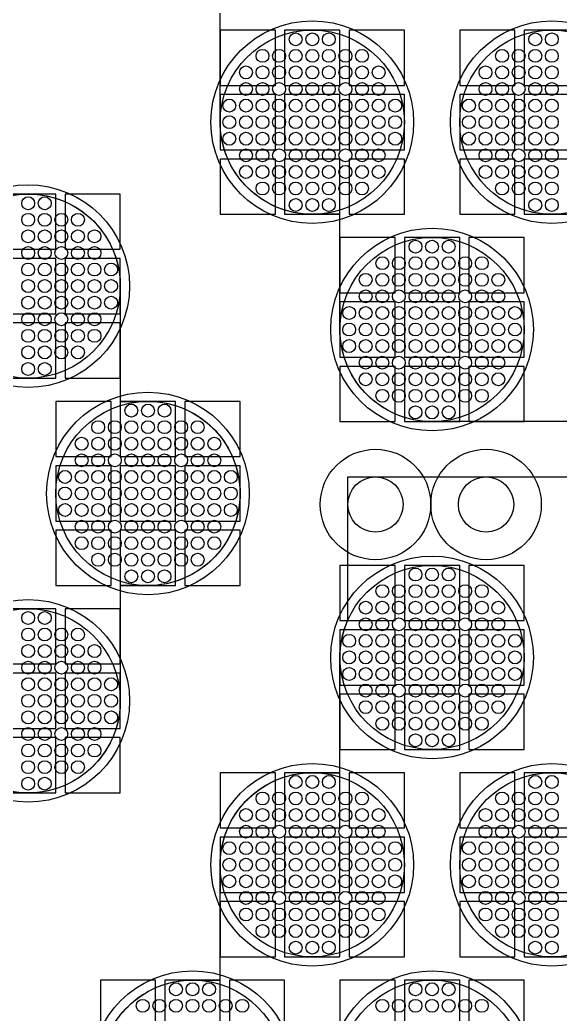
# Model space of a CAD drawing. Extents: x -49 to 54, y -38 to 38.
# Drawn here: x -0.82 to 2.12, y 14.45 to 19.85 of the extents above; entities that cross this region are included whole.
import ezdxf

# ---------------------------------------------------------------- set-up
doc = ezdxf.new("R2010")
doc.units = 0
for name, color, linetype in [('ADHESIVE_VIA_OPENINGS', 30, 'CONTINUOUS'), ('BACK_LAYER', 5, 'CONTINUOUS'), ('COND_LAYER_LOWER_ELECTRODE', 6, 'CONTINUOUS'), ('CONDUCTIVE_LAYER_BACK_LAYER', 2, 'CONTINUOUS'), ('EMITTER', 3, 'CONTINUOUS'), ('LOWER_ELECTRODE', 1, 'CONTINUOUS'), ('SUBSTRATE_VIA', 4, 'CONTINUOUS')]:
    doc.layers.add(name, color=color, linetype=linetype)

msp = doc.modelspace()

# ---------------------------------------------------------------- linework, layer by layer
at = {"layer": 'ADHESIVE_VIA_OPENINGS'}
for centre in [(1.114, 17.2204), (1.714, 17.2204)]:
    msp.add_circle(centre, 0.3, dxfattribs=at)
at = {"layer": 'BACK_LAYER'}
for points in [[(0.2709, 19.4962), (0.5709, 19.4962), (0.5709, 19.7962), (0.2709, 19.7962)], [(0.6209, 19.4962), (0.9209, 19.4962), (0.9209, 19.7962), (0.6209, 19.7962)], [(0.9709, 19.4962), (1.2709, 19.4962), (1.2709, 19.7962), (0.9709, 19.7962)], [(1.5709, 19.4962), (1.8709, 19.4962), (1.8709, 19.7962), (1.5709, 19.7962)], [(1.9209, 19.4962), (2.2209, 19.4962), (2.2209, 19.7962), (1.9209, 19.7962)], [(0.2709, 19.1462), (0.5709, 19.1462), (0.5709, 19.4462), (0.2709, 19.4462)], [(0.6209, 19.1462), (0.9209, 19.1462), (0.9209, 19.4462), (0.6209, 19.4462)], [(0.9709, 19.1462), (1.2709, 19.1462), (1.2709, 19.4462), (0.9709, 19.4462)], [(1.5709, 19.1462), (1.8709, 19.1462), (1.8709, 19.4462), (1.5709, 19.4462)], [(1.9209, 19.1462), (2.2209, 19.1462), (2.2209, 19.4462), (1.9209, 19.4462)], [(0.2709, 18.7962), (0.5709, 18.7962), (0.5709, 19.0962), (0.2709, 19.0962)], [(0.6209, 18.7962), (0.9209, 18.7962), (0.9209, 19.0962), (0.6209, 19.0962)], [(0.9709, 18.7962), (1.2709, 18.7962), (1.2709, 19.0962), (0.9709, 19.0962)], [(1.5709, 18.7962), (1.8709, 18.7962), (1.8709, 19.0962), (1.5709, 19.0962)], [(1.9209, 18.7962), (2.2209, 18.7962), (2.2209, 19.0962), (1.9209, 19.0962)], [(-0.9209, 18.6061), (-0.6209, 18.6061), (-0.6209, 18.9061), (-0.9209, 18.9061)], [(-0.5709, 18.6061), (-0.2709, 18.6061), (-0.2709, 18.9061), (-0.5709, 18.9061)], [(0.9209, 18.3704), (1.2209, 18.3704), (1.2209, 18.6704), (0.9209, 18.6704)], [(1.2709, 18.3704), (1.5709, 18.3704), (1.5709, 18.6704), (1.2709, 18.6704)], [(1.6209, 18.3704), (1.9209, 18.3704), (1.9209, 18.6704), (1.6209, 18.6704)], [(-0.9209, 18.2561), (-0.6209, 18.2561), (-0.6209, 18.5561), (-0.9209, 18.5561)], [(-0.5709, 18.2561), (-0.2709, 18.2561), (-0.2709, 18.5561), (-0.5709, 18.5561)], [(0.9209, 18.0204), (1.2209, 18.0204), (1.2209, 18.3204), (0.9209, 18.3204)], [(1.2709, 18.0204), (1.5709, 18.0204), (1.5709, 18.3204), (1.2709, 18.3204)], [(1.6209, 18.0204), (1.9209, 18.0204), (1.9209, 18.3204), (1.6209, 18.3204)], [(-0.9209, 17.9061), (-0.6209, 17.9061), (-0.6209, 18.2061), (-0.9209, 18.2061)], [(-0.5709, 17.9061), (-0.2709, 17.9061), (-0.2709, 18.2061), (-0.5709, 18.2061)], [(0.9209, 17.6704), (1.2209, 17.6704), (1.2209, 17.9704), (0.9209, 17.9704)], [(1.2709, 17.6704), (1.5709, 17.6704), (1.5709, 17.9704), (1.2709, 17.9704)], [(1.6209, 17.6704), (1.9209, 17.6704), (1.9209, 17.9704), (1.6209, 17.9704)], [(-0.6209, 17.4802), (-0.3209, 17.4802), (-0.3209, 17.7802), (-0.6209, 17.7802)], [(-0.2709, 17.4802), (0.0291, 17.4802), (0.0291, 17.7802), (-0.2709, 17.7802)], [(0.0791, 17.4802), (0.3791, 17.4802), (0.3791, 17.7802), (0.0791, 17.7802)], [(-0.6209, 17.1302), (-0.3209, 17.1302), (-0.3209, 17.4302), (-0.6209, 17.4302)], [(-0.2709, 17.1302), (0.0291, 17.1302), (0.0291, 17.4302), (-0.2709, 17.4302)], [(0.0791, 17.1302), (0.3791, 17.1302), (0.3791, 17.4302), (0.0791, 17.4302)], [(-0.6209, 16.7802), (-0.3209, 16.7802), (-0.3209, 17.0802), (-0.6209, 17.0802)], [(-0.2709, 16.7802), (0.0291, 16.7802), (0.0291, 17.0802), (-0.2709, 17.0802)], [(0.0791, 16.7802), (0.3791, 16.7802), (0.3791, 17.0802), (0.0791, 17.0802)], [(0.9209, 16.59), (1.2209, 16.59), (1.2209, 16.89), (0.9209, 16.89)], [(1.2709, 16.59), (1.5709, 16.59), (1.5709, 16.89), (1.2709, 16.89)], [(1.6209, 16.59), (1.9209, 16.59), (1.9209, 16.89), (1.6209, 16.89)], [(-0.9209, 16.3544), (-0.6209, 16.3544), (-0.6209, 16.6544), (-0.9209, 16.6544)], [(-0.5709, 16.3544), (-0.2709, 16.3544), (-0.2709, 16.6544), (-0.5709, 16.6544)], [(0.9209, 16.24), (1.2209, 16.24), (1.2209, 16.54), (0.9209, 16.54)], [(1.2709, 16.24), (1.5709, 16.24), (1.5709, 16.54), (1.2709, 16.54)], [(1.6209, 16.24), (1.9209, 16.24), (1.9209, 16.54), (1.6209, 16.54)], [(-0.9209, 16.0044), (-0.6209, 16.0044), (-0.6209, 16.3044), (-0.9209, 16.3044)], [(-0.5709, 16.0044), (-0.2709, 16.0044), (-0.2709, 16.3044), (-0.5709, 16.3044)], [(0.9209, 15.89), (1.2209, 15.89), (1.2209, 16.19), (0.9209, 16.19)], [(1.2709, 15.89), (1.5709, 15.89), (1.5709, 16.19), (1.2709, 16.19)], [(1.6209, 15.89), (1.9209, 15.89), (1.9209, 16.19), (1.6209, 16.19)], [(-0.9209, 15.6544), (-0.6209, 15.6544), (-0.6209, 15.9544), (-0.9209, 15.9544)], [(-0.5709, 15.6544), (-0.2709, 15.6544), (-0.2709, 15.9544), (-0.5709, 15.9544)], [(0.2709, 15.4642), (0.5709, 15.4642), (0.5709, 15.7642), (0.2709, 15.7642)], [(0.6209, 15.4642), (0.9209, 15.4642), (0.9209, 15.7642), (0.6209, 15.7642)], [(0.9709, 15.4642), (1.2709, 15.4642), (1.2709, 15.7642), (0.9709, 15.7642)], [(1.5709, 15.4642), (1.8709, 15.4642), (1.8709, 15.7642), (1.5709, 15.7642)], [(1.9209, 15.4642), (2.2209, 15.4642), (2.2209, 15.7642), (1.9209, 15.7642)], [(0.2709, 15.1142), (0.5709, 15.1142), (0.5709, 15.4142), (0.2709, 15.4142)], [(0.6209, 15.1142), (0.9209, 15.1142), (0.9209, 15.4142), (0.6209, 15.4142)], [(0.9709, 15.1142), (1.2709, 15.1142), (1.2709, 15.4142), (0.9709, 15.4142)], [(1.5709, 15.1142), (1.8709, 15.1142), (1.8709, 15.4142), (1.5709, 15.4142)], [(1.9209, 15.1142), (2.2209, 15.1142), (2.2209, 15.4142), (1.9209, 15.4142)], [(0.2709, 14.7642), (0.5709, 14.7642), (0.5709, 15.0642), (0.2709, 15.0642)], [(0.6209, 14.7642), (0.9209, 14.7642), (0.9209, 15.0642), (0.6209, 15.0642)], [(0.9709, 14.7642), (1.2709, 14.7642), (1.2709, 15.0642), (0.9709, 15.0642)], [(1.5709, 14.7642), (1.8709, 14.7642), (1.8709, 15.0642), (1.5709, 15.0642)], [(1.9209, 14.7642), (2.2209, 14.7642), (2.2209, 15.0642), (1.9209, 15.0642)], [(-0.3791, 14.3384), (-0.0791, 14.3384), (-0.0791, 14.6384), (-0.3791, 14.6384)], [(-0.0291, 14.3384), (0.2709, 14.3384), (0.2709, 14.6384), (-0.0291, 14.6384)], [(0.3209, 14.3384), (0.6209, 14.3384), (0.6209, 14.6384), (0.3209, 14.6384)], [(0.9209, 14.3384), (1.2209, 14.3384), (1.2209, 14.6384), (0.9209, 14.6384)], [(1.2709, 14.3384), (1.5709, 14.3384), (1.5709, 14.6384), (1.2709, 14.6384)], [(1.6209, 14.3384), (1.9209, 14.3384), (1.9209, 14.6384), (1.6209, 14.6384)]]:
    msp.add_lwpolyline(points, close=True, dxfattribs=at)
at = {"layer": 'COND_LAYER_LOWER_ELECTRODE'}
for centre in [(0.7709, 19.2962), (2.0709, 19.2962), (-0.7709, 18.4061), (1.4209, 18.1704), (-0.1209, 17.2802), (1.4209, 16.39), (-0.7709, 16.1544), (0.7709, 15.2642), (2.0709, 15.2642), (0.1209, 14.1384), (1.4209, 14.1384)]:
    msp.add_circle(centre, 0.55, dxfattribs=at)
at = {"layer": 'CONDUCTIVE_LAYER_BACK_LAYER'}
for points in [[(4.0309, 17.6705), (1.411, 17.6705), (1.3911, 17.6713), (1.3713, 17.6729), (1.3516, 17.6752), (1.3319, 17.6784), (1.3124, 17.6823), (1.2931, 17.687), (1.274, 17.6925), (1.2551, 17.6987), (1.2365, 17.7057), (1.2182, 17.7134), (1.2002, 17.7218), (1.1825, 17.7309), (1.1652, 17.7408), (1.1483, 17.7513), (1.1319, 17.7624), (1.1159, 17.7742), (1.1004, 17.7867), (1.0854, 17.7997), (1.0709, 17.8134), (1.057, 17.8276), (1.0436, 17.8423), (1.0309, 17.8576), (1.0188, 17.8733), (1.0073, 17.8895), (0.9964, 17.9062), (0.9863, 17.9233), (0.9768, 17.9408), (0.968, 17.9586), (0.9599, 17.9768), (0.9526, 17.9953), (0.946, 18.014), (0.9402, 18.033), (0.9351, 18.0522), (0.9308, 18.0717), (0.9272, 18.0912), (0.9245, 18.1109), (0.9225, 18.1307), (0.9213, 18.1505), (0.9209, 18.1704), (0.9209, 18.7963), (0.761, 18.7963), (0.7411, 18.7971), (0.7213, 18.7987), (0.7016, 18.8011), (0.6819, 18.8042), (0.6624, 18.8082), (0.6431, 18.8129), (0.624, 18.8183), (0.6051, 18.8245), (0.5865, 18.8315), (0.5682, 18.8392), (0.5502, 18.8476), (0.5325, 18.8568), (0.5152, 18.8666), (0.4983, 18.8771), (0.4819, 18.8883), (0.4659, 18.9001), (0.4504, 18.9125), (0.4354, 18.9256), (0.4209, 18.9392), (0.407, 18.9534), (0.3936, 18.9681), (0.3809, 18.9834), (0.3688, 18.9991), (0.3573, 19.0154), (0.3464, 19.032), (0.3363, 19.0491), (0.3268, 19.0666), (0.318, 19.0844), (0.3099, 19.1026), (0.3026, 19.1211), (0.296, 19.1398), (0.2902, 19.1589), (0.2851, 19.1781), (0.2808, 19.1975), (0.2772, 19.217), (0.2745, 19.2367), (0.2725, 19.2565), (0.2713, 19.2764), (0.2709, 19.2962), (0.2709, 19.9222)], [(-0.9209, 18.906), (-0.761, 18.906), (-0.7411, 18.9052), (-0.7213, 18.9036), (-0.7016, 18.9012), (-0.6819, 18.8981), (-0.6624, 18.8941), (-0.6431, 18.8894), (-0.624, 18.884), (-0.6051, 18.8778), (-0.5865, 18.8708), (-0.5682, 18.8631), (-0.5502, 18.8547), (-0.5325, 18.8455), (-0.5152, 18.8357), (-0.4983, 18.8252), (-0.4819, 18.814), (-0.4659, 18.8022), (-0.4504, 18.7898), (-0.4354, 18.7767), (-0.4209, 18.7631), (-0.407, 18.7489), (-0.3936, 18.7342), (-0.3809, 18.7189), (-0.3688, 18.7032), (-0.3573, 18.6869), (-0.3464, 18.6703), (-0.3363, 18.6532), (-0.3268, 18.6357), (-0.318, 18.6179), (-0.3099, 18.5997), (-0.3026, 18.5812), (-0.296, 18.5625), (-0.2902, 18.5434), (-0.2851, 18.5242), (-0.2808, 18.5048), (-0.2772, 18.4853), (-0.2745, 18.4656), (-0.2725, 18.4458), (-0.2713, 18.4259), (-0.2709, 18.4061), (-0.2709, 17.7801), (-0.111, 17.7801), (-0.0911, 17.7793), (-0.0713, 17.7778), (-0.0516, 17.7754), (-0.0319, 17.7722), (-0.0124, 17.7683), (0.0069, 17.7636), (0.026, 17.7581), (0.0449, 17.7519), (0.0635, 17.745), (0.0818, 17.7373), (0.0998, 17.7288), (0.1175, 17.7197), (0.1348, 17.7099), (0.1517, 17.6994), (0.1681, 17.6882), (0.1841, 17.6764), (0.1996, 17.664), (0.2146, 17.6509), (0.2291, 17.6373), (0.243, 17.6231), (0.2564, 17.6083), (0.2691, 17.5931), (0.2812, 17.5773), (0.2927, 17.5611), (0.3036, 17.5444), (0.3137, 17.5273), (0.3232, 17.5099), (0.332, 17.492), (0.3401, 17.4739), (0.3474, 17.4554), (0.354, 17.4366), (0.3598, 17.4176), (0.3649, 17.3984), (0.3692, 17.379), (0.3728, 17.3594), (0.3755, 17.3397), (0.3775, 17.3199), (0.3787, 17.3001), (0.3791, 17.2802), (0.3787, 17.2603), (0.3775, 17.2405), (0.3755, 17.2207), (0.3728, 17.201), (0.3692, 17.1815), (0.3649, 17.162), (0.3598, 17.1428), (0.354, 17.1238), (0.3474, 17.1051), (0.3401, 17.0866), (0.332, 17.0684), (0.3232, 17.0506), (0.3137, 17.0331), (0.3036, 17.016), (0.2927, 16.9993), (0.2812, 16.9831), (0.2691, 16.9674), (0.2564, 16.9521), (0.243, 16.9374), (0.2291, 16.9232), (0.2146, 16.9095), (0.1996, 16.8965), (0.1841, 16.884), (0.1681, 16.8722), (0.1517, 16.8611), (0.1348, 16.8506), (0.1175, 16.8407), (0.0998, 16.8316), (0.0818, 16.8232), (0.0635, 16.8155), (0.0449, 16.8085), (0.026, 16.8023), (0.0069, 16.7968), (-0.0124, 16.7921), (-0.0319, 16.7882), (-0.0516, 16.7851), (-0.0713, 16.7827), (-0.0911, 16.7811), (-0.111, 16.7803), (-0.2709, 16.7803), (-0.2709, 16.1544), (-0.2713, 16.1345), (-0.2725, 16.1147), (-0.2745, 16.0949), (-0.2772, 16.0752), (-0.2808, 16.0556), (-0.2851, 16.0362), (-0.2902, 16.017), (-0.296, 15.998), (-0.3026, 15.9792), (-0.3099, 15.9608), (-0.318, 15.9426), (-0.3268, 15.9247), (-0.3363, 15.9073), (-0.3464, 15.8902), (-0.3573, 15.8735), (-0.3688, 15.8573), (-0.3809, 15.8415), (-0.3936, 15.8263), (-0.407, 15.8115), (-0.4209, 15.7973), (-0.4354, 15.7837), (-0.4504, 15.7707), (-0.4659, 15.7582), (-0.4819, 15.7464), (-0.4983, 15.7352), (-0.5152, 15.7247), (-0.5325, 15.7149), (-0.5502, 15.7058), (-0.5682, 15.6973), (-0.5865, 15.6896), (-0.6051, 15.6827), (-0.624, 15.6765), (-0.6431, 15.671), (-0.6624, 15.6663), (-0.6819, 15.6624), (-0.7016, 15.6592), (-0.7213, 15.6569), (-0.7411, 15.6553), (-0.761, 15.6545), (-0.9209, 15.6545)], [(-0.2691, 14.4512), (-0.2564, 14.4665), (-0.243, 14.4812), (-0.2291, 14.4954), (-0.2146, 14.509), (-0.1996, 14.5221), (-0.1841, 14.5345), (-0.1681, 14.5463), (-0.1517, 14.5575), (-0.1348, 14.568), (-0.1175, 14.5779), (-0.0998, 14.587), (-0.0818, 14.5954), (-0.0635, 14.6031), (-0.0449, 14.6101), (-0.026, 14.6163), (-0.0069, 14.6218), (0.0124, 14.6265), (0.0319, 14.6304), (0.0516, 14.6335), (0.0713, 14.6359), (0.0911, 14.6375), (0.111, 14.6383), (0.2709, 14.6383), (0.2709, 15.2642), (0.2713, 15.2841), (0.2725, 15.3039), (0.2745, 15.3237), (0.2772, 15.3434), (0.2808, 15.363), (0.2851, 15.3824), (0.2902, 15.4016), (0.296, 15.4206), (0.3026, 15.4394), (0.3099, 15.4578), (0.318, 15.476), (0.3268, 15.4938), (0.3363, 15.5113), (0.3464, 15.5284), (0.3573, 15.5451), (0.3688, 15.5613), (0.3809, 15.577), (0.3936, 15.5923), (0.407, 15.607), (0.4209, 15.6212), (0.4354, 15.6349), (0.4504, 15.6479), (0.4659, 15.6604), (0.4819, 15.6722), (0.4983, 15.6834), (0.5152, 15.6939), (0.5325, 15.7037), (0.5502, 15.7128), (0.5682, 15.7212), (0.5865, 15.7289), (0.6051, 15.7359), (0.624, 15.7421), (0.6431, 15.7476), (0.6624, 15.7523), (0.6819, 15.7562), (0.7016, 15.7594), (0.7213, 15.7617), (0.7411, 15.7633), (0.761, 15.7641), (0.9209, 15.7641), (0.9209, 16.39), (0.9213, 16.4099), (0.9225, 16.4298), (0.9245, 16.4495), (0.9272, 16.4692), (0.9308, 16.4888), (0.9351, 16.5082), (0.9402, 16.5274), (0.946, 16.5464), (0.9526, 16.5652), (0.9599, 16.5837), (0.964, 16.5928), (0.964, 17.3704), (2.7209, 17.3704)]]:
    msp.add_lwpolyline(points, dxfattribs=at)
at = {"layer": 'EMITTER'}
for centre in [(0.7709, 19.2962), (2.0709, 19.2962), (-0.7709, 18.4061), (1.4209, 18.1704), (-0.1209, 17.2802), (1.4209, 16.39), (-0.7709, 16.1544), (0.7709, 15.2642), (2.0709, 15.2642), (0.1209, 14.1384), (1.4209, 14.1384)]:
    msp.add_circle(centre, 0.5, dxfattribs=at)
at = {"layer": 'LOWER_ELECTRODE'}
for centre in [(0.6809, 19.7462), (0.7709, 19.7462), (0.8609, 19.7462), (1.9809, 19.7462), (2.0709, 19.7462), (0.5009, 19.6562), (0.5909, 19.6562), (0.6809, 19.6562), (0.7709, 19.6562), (0.8609, 19.6562), (0.9509, 19.6562), (1.0409, 19.6562), (1.8009, 19.6562), (1.8909, 19.6562), (1.9809, 19.6562), (2.0709, 19.6562), (0.4109, 19.5662), (0.5009, 19.5662), (0.5909, 19.5662), (0.6809, 19.5662), (0.7709, 19.5662), (0.8609, 19.5662), (0.9509, 19.5662), (1.0409, 19.5662), (1.1309, 19.5662), (1.7109, 19.5662), (1.8009, 19.5662), (1.8909, 19.5662), (1.9809, 19.5662), (2.0709, 19.5662), (0.4109, 19.4762), (0.5009, 19.4762), (0.5909, 19.4762), (0.6809, 19.4762), (0.7709, 19.4762), (0.8609, 19.4762), (0.9509, 19.4762), (1.0409, 19.4762), (1.1309, 19.4762), (1.7109, 19.4762), (1.8009, 19.4762), (1.8909, 19.4762), (1.9809, 19.4762), (2.0709, 19.4762), (0.3209, 19.3862), (0.4109, 19.3862), (0.5009, 19.3862), (0.5909, 19.3862), (0.6809, 19.3862), (0.7709, 19.3862), (0.8609, 19.3862), (0.9509, 19.3862), (1.0409, 19.3862), (1.1309, 19.3862), (1.2209, 19.3862), (1.6209, 19.3862), (1.7109, 19.3862), (1.8009, 19.3862), (1.8909, 19.3862), (1.9809, 19.3862), (2.0709, 19.3862), (0.3209, 19.2962), (0.4109, 19.2962), (0.5009, 19.2962), (0.5909, 19.2962), (0.6809, 19.2962), (0.7709, 19.2962), (0.8609, 19.2962), (0.9509, 19.2962), (1.0409, 19.2962), (1.1309, 19.2962), (1.2209, 19.2962), (1.6209, 19.2962), (1.7109, 19.2962), (1.8009, 19.2962), (1.8909, 19.2962), (1.9809, 19.2962), (2.0709, 19.2962), (0.3209, 19.2062), (0.4109, 19.2062), (0.5009, 19.2062), (0.5909, 19.2062), (0.6809, 19.2062), (0.7709, 19.2062), (0.8609, 19.2062), (0.9509, 19.2062), (1.0409, 19.2062), (1.1309, 19.2062), (1.2209, 19.2062), (1.6209, 19.2062), (1.7109, 19.2062), (1.8009, 19.2062), (1.8909, 19.2062), (1.9809, 19.2062), (2.0709, 19.2062), (0.4109, 19.1162), (0.5009, 19.1162), (0.5909, 19.1162), (0.6809, 19.1162), (0.7709, 19.1162), (0.8609, 19.1162), (0.9509, 19.1162), (1.0409, 19.1162), (1.1309, 19.1162), (1.7109, 19.1162), (1.8009, 19.1162), (1.8909, 19.1162), (1.9809, 19.1162), (2.0709, 19.1162), (0.4109, 19.0262), (0.5009, 19.0262), (0.5909, 19.0262), (0.6809, 19.0262), (0.7709, 19.0262), (0.8609, 19.0262), (0.9509, 19.0262), (1.0409, 19.0262), (1.1309, 19.0262), (1.7109, 19.0262), (1.8009, 19.0262), (1.8909, 19.0262), (1.9809, 19.0262), (2.0709, 19.0262), (0.5009, 18.9362), (0.5909, 18.9362), (0.6809, 18.9362), (0.7709, 18.9362), (0.8609, 18.9362), (0.9509, 18.9362), (1.0409, 18.9362), (1.8009, 18.9362), (1.8909, 18.9362), (1.9809, 18.9362), (2.0709, 18.9362), (-0.7709, 18.8561), (-0.6809, 18.8561), (0.6809, 18.8462), (0.7709, 18.8462), (0.8609, 18.8462), (1.9809, 18.8462), (2.0709, 18.8462), (-0.7709, 18.7661), (-0.6809, 18.7661), (-0.5909, 18.7661), (-0.5009, 18.7661), (-0.7709, 18.6761), (-0.6809, 18.6761), (-0.5909, 18.6761), (-0.5009, 18.6761), (-0.4109, 18.6761), (1.3309, 18.6204), (1.4209, 18.6204), (1.5109, 18.6204), (-0.7709, 18.5861), (-0.6809, 18.5861), (-0.5909, 18.5861), (-0.5009, 18.5861), (-0.4109, 18.5861), (-0.7709, 18.4961), (-0.6809, 18.4961), (-0.5909, 18.4961), (-0.5009, 18.4961), (-0.4109, 18.4961), (-0.3209, 18.4961), (1.1509, 18.5304), (1.2409, 18.5304), (1.3309, 18.5304), (1.4209, 18.5304), (1.5109, 18.5304), (1.6009, 18.5304), (1.6909, 18.5304), (1.0609, 18.4404), (1.1509, 18.4404), (1.2409, 18.4404), (1.3309, 18.4404), (1.4209, 18.4404), (1.5109, 18.4404), (1.6009, 18.4404), (1.6909, 18.4404), (1.7809, 18.4404), (-0.7709, 18.4061), (-0.6809, 18.4061), (-0.5909, 18.4061), (-0.5009, 18.4061), (-0.4109, 18.4061), (-0.3209, 18.4061), (1.0609, 18.3504), (1.1509, 18.3504), (1.2409, 18.3504), (1.3309, 18.3504), (1.4209, 18.3504), (1.5109, 18.3504), (1.6009, 18.3504), (1.6909, 18.3504), (1.7809, 18.3504), (-0.7709, 18.3161), (-0.6809, 18.3161), (-0.5909, 18.3161), (-0.5009, 18.3161), (-0.4109, 18.3161), (-0.3209, 18.3161), (-0.7709, 18.2261), (-0.6809, 18.2261), (-0.5909, 18.2261), (-0.5009, 18.2261), (-0.4109, 18.2261), (0.9709, 18.2604), (1.0609, 18.2604), (1.1509, 18.2604), (1.2409, 18.2604), (1.3309, 18.2604), (1.4209, 18.2604), (1.5109, 18.2604), (1.6009, 18.2604), (1.6909, 18.2604), (1.7809, 18.2604), (1.8709, 18.2604), (0.9709, 18.1704), (1.0609, 18.1704), (1.1509, 18.1704), (1.2409, 18.1704), (1.3309, 18.1704), (1.4209, 18.1704), (1.5109, 18.1704), (1.6009, 18.1704), (1.6909, 18.1704), (1.7809, 18.1704), (1.8709, 18.1704), (-0.7709, 18.1361), (-0.6809, 18.1361), (-0.5909, 18.1361), (-0.5009, 18.1361), (-0.4109, 18.1361), (0.9709, 18.0804), (1.0609, 18.0804), (1.1509, 18.0804), (1.2409, 18.0804), (1.3309, 18.0804), (1.4209, 18.0804), (1.5109, 18.0804), (1.6009, 18.0804), (1.6909, 18.0804), (1.7809, 18.0804), (1.8709, 18.0804), (-0.7709, 18.0461), (-0.6809, 18.0461), (-0.5909, 18.0461), (-0.5009, 18.0461), (-0.7709, 17.9561), (-0.6809, 17.9561), (1.0609, 17.9904), (1.1509, 17.9904), (1.2409, 17.9904), (1.3309, 17.9904), (1.4209, 17.9904), (1.5109, 17.9904), (1.6009, 17.9904), (1.6909, 17.9904), (1.7809, 17.9904), (1.0609, 17.9004), (1.1509, 17.9004), (1.2409, 17.9004), (1.3309, 17.9004), (1.4209, 17.9004), (1.5109, 17.9004), (1.6009, 17.9004), (1.6909, 17.9004), (1.7809, 17.9004), (1.1509, 17.8104), (1.2409, 17.8104), (1.3309, 17.8104), (1.4209, 17.8104), (1.5109, 17.8104), (1.6009, 17.8104), (1.6909, 17.8104), (-0.2109, 17.7302), (-0.1209, 17.7302), (-0.0309, 17.7302), (1.3309, 17.7204), (1.4209, 17.7204), (1.5109, 17.7204), (-0.3909, 17.6402), (-0.3009, 17.6402), (-0.2109, 17.6402), (-0.1209, 17.6402), (-0.0309, 17.6402), (0.0591, 17.6402), (0.1491, 17.6402), (-0.4809, 17.5502), (-0.3909, 17.5502), (-0.3009, 17.5502), (-0.2109, 17.5502), (-0.1209, 17.5502), (-0.0309, 17.5502), (0.0591, 17.5502), (0.1491, 17.5502), (0.2391, 17.5502), (-0.4809, 17.4602), (-0.3909, 17.4602), (-0.3009, 17.4602), (-0.2109, 17.4602), (-0.1209, 17.4602), (-0.0309, 17.4602), (0.0591, 17.4602), (0.1491, 17.4602), (0.2391, 17.4602), (-0.5709, 17.3702), (-0.4809, 17.3702), (-0.3909, 17.3702), (-0.3009, 17.3702), (-0.2109, 17.3702), (-0.1209, 17.3702), (-0.0309, 17.3702), (0.0591, 17.3702), (0.1491, 17.3702), (0.2391, 17.3702), (0.3291, 17.3702), (-0.5709, 17.2802), (-0.4809, 17.2802), (-0.3909, 17.2802), (-0.3009, 17.2802), (-0.2109, 17.2802), (-0.1209, 17.2802), (-0.0309, 17.2802), (0.0591, 17.2802), (0.1491, 17.2802), (0.2391, 17.2802), (0.3291, 17.2802), (-0.5709, 17.1902), (-0.4809, 17.1902), (-0.3909, 17.1902), (-0.3009, 17.1902), (-0.2109, 17.1902), (-0.1209, 17.1902), (-0.0309, 17.1902), (0.0591, 17.1902), (0.1491, 17.1902), (0.2391, 17.1902), (0.3291, 17.1902), (-0.4809, 17.1002), (-0.3909, 17.1002), (-0.3009, 17.1002), (-0.2109, 17.1002), (-0.1209, 17.1002), (-0.0309, 17.1002), (0.0591, 17.1002), (0.1491, 17.1002), (0.2391, 17.1002), (-0.4809, 17.0102), (-0.3909, 17.0102), (-0.3009, 17.0102), (-0.2109, 17.0102), (-0.1209, 17.0102), (-0.0309, 17.0102), (0.0591, 17.0102), (0.1491, 17.0102), (0.2391, 17.0102), (-0.3909, 16.9202), (-0.3009, 16.9202), (-0.2109, 16.9202), (-0.1209, 16.9202), (-0.0309, 16.9202), (0.0591, 16.9202), (0.1491, 16.9202), (-0.2109, 16.8302), (-0.1209, 16.8302), (-0.0309, 16.8302), (1.3309, 16.84), (1.4209, 16.84), (1.5109, 16.84), (1.1509, 16.75), (1.2409, 16.75), (1.3309, 16.75), (1.4209, 16.75), (1.5109, 16.75), (1.6009, 16.75), (1.6909, 16.75), (1.0609, 16.66), (1.1509, 16.66), (1.2409, 16.66), (1.3309, 16.66), (1.4209, 16.66), (1.5109, 16.66), (1.6009, 16.66), (1.6909, 16.66), (1.7809, 16.66), (-0.7709, 16.6044), (-0.6809, 16.6044), (1.0609, 16.57), (1.1509, 16.57), (1.2409, 16.57), (1.3309, 16.57), (1.4209, 16.57), (1.5109, 16.57), (1.6009, 16.57), (1.6909, 16.57), (1.7809, 16.57), (-0.7709, 16.5144), (-0.6809, 16.5144), (-0.5909, 16.5144), (-0.5009, 16.5144), (0.9709, 16.48), (1.0609, 16.48), (1.1509, 16.48), (1.2409, 16.48), (1.3309, 16.48), (1.4209, 16.48), (1.5109, 16.48), (1.6009, 16.48), (1.6909, 16.48), (1.7809, 16.48), (1.8709, 16.48), (-0.7709, 16.4244), (-0.6809, 16.4244), (-0.5909, 16.4244), (-0.5009, 16.4244), (-0.4109, 16.4244), (0.9709, 16.39), (1.0609, 16.39), (1.1509, 16.39), (1.2409, 16.39), (1.3309, 16.39), (1.4209, 16.39), (1.5109, 16.39), (1.6009, 16.39), (1.6909, 16.39), (1.7809, 16.39), (1.8709, 16.39), (-0.7709, 16.3344), (-0.6809, 16.3344), (-0.5909, 16.3344), (-0.5009, 16.3344), (-0.4109, 16.3344), (0.9709, 16.3), (1.0609, 16.3), (1.1509, 16.3), (1.2409, 16.3), (1.3309, 16.3), (1.4209, 16.3), (1.5109, 16.3), (1.6009, 16.3), (1.6909, 16.3), (1.7809, 16.3), (1.8709, 16.3), (-0.7709, 16.2444), (-0.6809, 16.2444), (-0.5909, 16.2444), (-0.5009, 16.2444), (-0.4109, 16.2444), (-0.3209, 16.2444), (1.0609, 16.21), (1.1509, 16.21), (1.2409, 16.21), (1.3309, 16.21), (1.4209, 16.21), (1.5109, 16.21), (1.6009, 16.21), (1.6909, 16.21), (1.7809, 16.21), (-0.7709, 16.1544), (-0.6809, 16.1544), (-0.5909, 16.1544), (-0.5009, 16.1544), (-0.4109, 16.1544), (-0.3209, 16.1544), (1.0609, 16.12), (1.1509, 16.12), (1.2409, 16.12), (1.3309, 16.12), (1.4209, 16.12), (1.5109, 16.12), (1.6009, 16.12), (1.6909, 16.12), (1.7809, 16.12), (-0.7709, 16.0644), (-0.6809, 16.0644), (-0.5909, 16.0644), (-0.5009, 16.0644), (-0.4109, 16.0644), (-0.3209, 16.0644), (1.1509, 16.03), (1.2409, 16.03), (1.3309, 16.03), (1.4209, 16.03), (1.5109, 16.03), (1.6009, 16.03), (1.6909, 16.03), (-0.7709, 15.9744), (-0.6809, 15.9744), (-0.5909, 15.9744), (-0.5009, 15.9744), (-0.4109, 15.9744), (1.3309, 15.94), (1.4209, 15.94), (1.5109, 15.94), (-0.7709, 15.8844), (-0.6809, 15.8844), (-0.5909, 15.8844), (-0.5009, 15.8844), (-0.4109, 15.8844), (-0.7709, 15.7944), (-0.6809, 15.7944), (-0.5909, 15.7944), (-0.5009, 15.7944), (-0.7709, 15.7044), (-0.6809, 15.7044), (0.6809, 15.7142), (0.7709, 15.7142), (0.8609, 15.7142), (1.9809, 15.7142), (2.0709, 15.7142), (0.5009, 15.6242), (0.5909, 15.6242), (0.6809, 15.6242), (0.7709, 15.6242), (0.8609, 15.6242), (0.9509, 15.6242), (1.0409, 15.6242), (1.8009, 15.6242), (1.8909, 15.6242), (1.9809, 15.6242), (2.0709, 15.6242), (0.4109, 15.5342), (0.5009, 15.5342), (0.5909, 15.5342), (0.6809, 15.5342), (0.7709, 15.5342), (0.8609, 15.5342), (0.9509, 15.5342), (1.0409, 15.5342), (1.1309, 15.5342), (1.7109, 15.5342), (1.8009, 15.5342), (1.8909, 15.5342), (1.9809, 15.5342), (2.0709, 15.5342), (0.4109, 15.4442), (0.5009, 15.4442), (0.5909, 15.4442), (0.6809, 15.4442), (0.7709, 15.4442), (0.8609, 15.4442), (0.9509, 15.4442), (1.0409, 15.4442), (1.1309, 15.4442), (1.7109, 15.4442), (1.8009, 15.4442), (1.8909, 15.4442), (1.9809, 15.4442), (2.0709, 15.4442), (0.3209, 15.3542), (0.4109, 15.3542), (0.5009, 15.3542), (0.5909, 15.3542), (0.6809, 15.3542), (0.7709, 15.3542), (0.8609, 15.3542), (0.9509, 15.3542), (1.0409, 15.3542), (1.1309, 15.3542), (1.2209, 15.3542), (1.6209, 15.3542), (1.7109, 15.3542), (1.8009, 15.3542), (1.8909, 15.3542), (1.9809, 15.3542), (2.0709, 15.3542), (0.3209, 15.2642), (0.4109, 15.2642), (0.5009, 15.2642), (0.5909, 15.2642), (0.6809, 15.2642), (0.7709, 15.2642), (0.8609, 15.2642), (0.9509, 15.2642), (1.0409, 15.2642), (1.1309, 15.2642), (1.2209, 15.2642), (1.6209, 15.2642), (1.7109, 15.2642), (1.8009, 15.2642), (1.8909, 15.2642), (1.9809, 15.2642), (2.0709, 15.2642), (0.3209, 15.1742), (0.4109, 15.1742), (0.5009, 15.1742), (0.5909, 15.1742), (0.6809, 15.1742), (0.7709, 15.1742), (0.8609, 15.1742), (0.9509, 15.1742), (1.0409, 15.1742), (1.1309, 15.1742), (1.2209, 15.1742), (1.6209, 15.1742), (1.7109, 15.1742), (1.8009, 15.1742), (1.8909, 15.1742), (1.9809, 15.1742), (2.0709, 15.1742), (0.4109, 15.0842), (0.5009, 15.0842), (0.5909, 15.0842), (0.6809, 15.0842), (0.7709, 15.0842), (0.8609, 15.0842), (0.9509, 15.0842), (1.0409, 15.0842), (1.1309, 15.0842), (1.7109, 15.0842), (1.8009, 15.0842), (1.8909, 15.0842), (1.9809, 15.0842), (2.0709, 15.0842), (0.4109, 14.9942), (0.5009, 14.9942), (0.5909, 14.9942), (0.6809, 14.9942), (0.7709, 14.9942), (0.8609, 14.9942), (0.9509, 14.9942), (1.0409, 14.9942), (1.1309, 14.9942), (1.7109, 14.9942), (1.8009, 14.9942), (1.8909, 14.9942), (1.9809, 14.9942), (2.0709, 14.9942), (0.5009, 14.9042), (0.5909, 14.9042), (0.6809, 14.9042), (0.7709, 14.9042), (0.8609, 14.9042), (0.9509, 14.9042), (1.0409, 14.9042), (1.8009, 14.9042), (1.8909, 14.9042), (1.9809, 14.9042), (2.0709, 14.9042), (0.6809, 14.8142), (0.7709, 14.8142), (0.8609, 14.8142), (1.9809, 14.8142), (2.0709, 14.8142), (0.0309, 14.5884), (0.1209, 14.5884), (0.2109, 14.5884), (1.3309, 14.5884), (1.4209, 14.5884), (1.5109, 14.5884), (-0.1491, 14.4984), (-0.0591, 14.4984), (0.0309, 14.4984), (0.1209, 14.4984), (0.2109, 14.4984), (0.3009, 14.4984), (0.3909, 14.4984), (1.1509, 14.4984), (1.2409, 14.4984), (1.3309, 14.4984), (1.4209, 14.4984), (1.5109, 14.4984), (1.6009, 14.4984), (1.6909, 14.4984)]:
    msp.add_circle(centre, 0.035, dxfattribs=at)
at = {"layer": 'SUBSTRATE_VIA'}
for centre in [(1.114, 17.2204), (1.714, 17.2204)]:
    msp.add_circle(centre, 0.15, dxfattribs=at)

doc.saveas('drawing.dxf')
